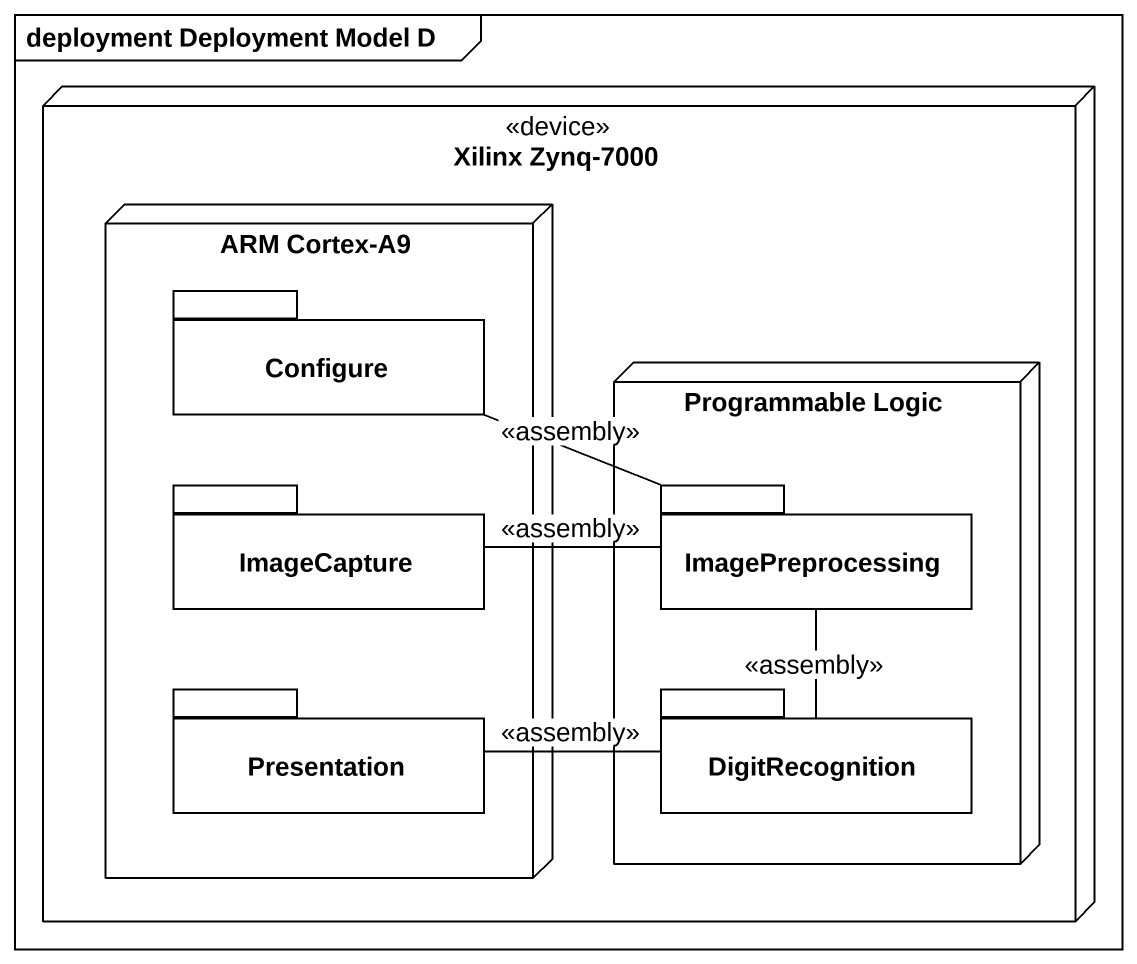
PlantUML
@startuml
mainframe deployment Deployment Model D
node "Xilinx Zynq-7000" as Xilinx_Zynq_7000 <<device>> {
  node "ARM Cortex-A9" as ARM_Cortex_A9 {
    package Configure {
    }
    package ImageCapture {
    }
    package Presentation {
    }
  }
  node "Programmable Logic" as Programmable_Logic {
    package ImagePreprocessing {
    }
    package DigitRecognition {
    }
  }
}
ImagePreprocessing -left- Configure : <<assembly>>
ImagePreprocessing -left- ImageCapture : <<assembly>>
Presentation -right- DigitRecognition : <<assembly>>
DigitRecognition -up- ImagePreprocessing : <<assembly>>
@enduml
